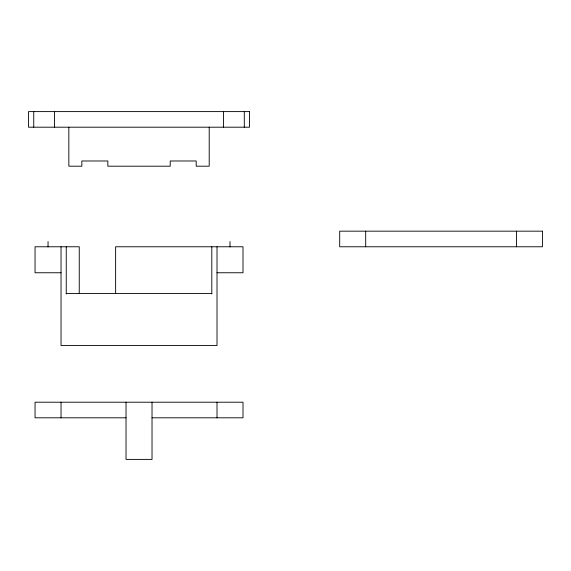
<?xml version="1.0" encoding="UTF-8"?>
<svg xmlns="http://www.w3.org/2000/svg" width="571" height="571" viewBox="0 0 571 571"><rect width="100%" height="100%" fill="white"/><g stroke="black" fill="none" stroke-linecap="round" stroke-linejoin="round"><path stroke-width="0.86" d="M61.04 272.76L35.045 272.76L35.045 246.772L79.241 246.772L79.241 293.558M217.009 272.76L243.003 272.76L243.003 246.772L115.627 246.772L115.627 293.558M66.243 293.558L211.805 293.558M126.027 417.808L35.045 417.808L35.045 402.212L243.003 402.212L243.003 417.808L152.022 417.808M516.455 231.169L516.455 246.772M365.69 231.169L365.69 246.772M244.302 111.602L244.302 127.197M230.006 241.569L230.006 246.915M223.504 111.602L223.504 127.197M217.009 246.772L217.009 345.548L61.04 345.548L61.04 246.772M217.009 402.212L217.009 417.808M211.805 246.772L211.805 294.001M209.207 127.197L209.207 166.19L196.21 166.19L196.21 160.986L170.215 160.986L170.215 166.19L107.833 166.19L107.833 160.986L81.839 160.986L81.839 166.19L68.841 166.19L68.841 127.197M152.022 402.212L152.022 459.398L126.027 459.398L126.027 402.212M66.243 246.772L66.243 294.001M61.04 402.212L61.04 417.808M54.545 111.602L54.545 127.197M48.043 241.569L48.043 246.915M33.746 111.602L33.746 127.197M249.498 111.602L28.55 111.602L28.55 127.197L249.498 127.197L249.498 111.602M542.45 231.169L339.695 231.169L339.695 246.772L542.45 246.772L542.45 231.169"/></g></svg>
